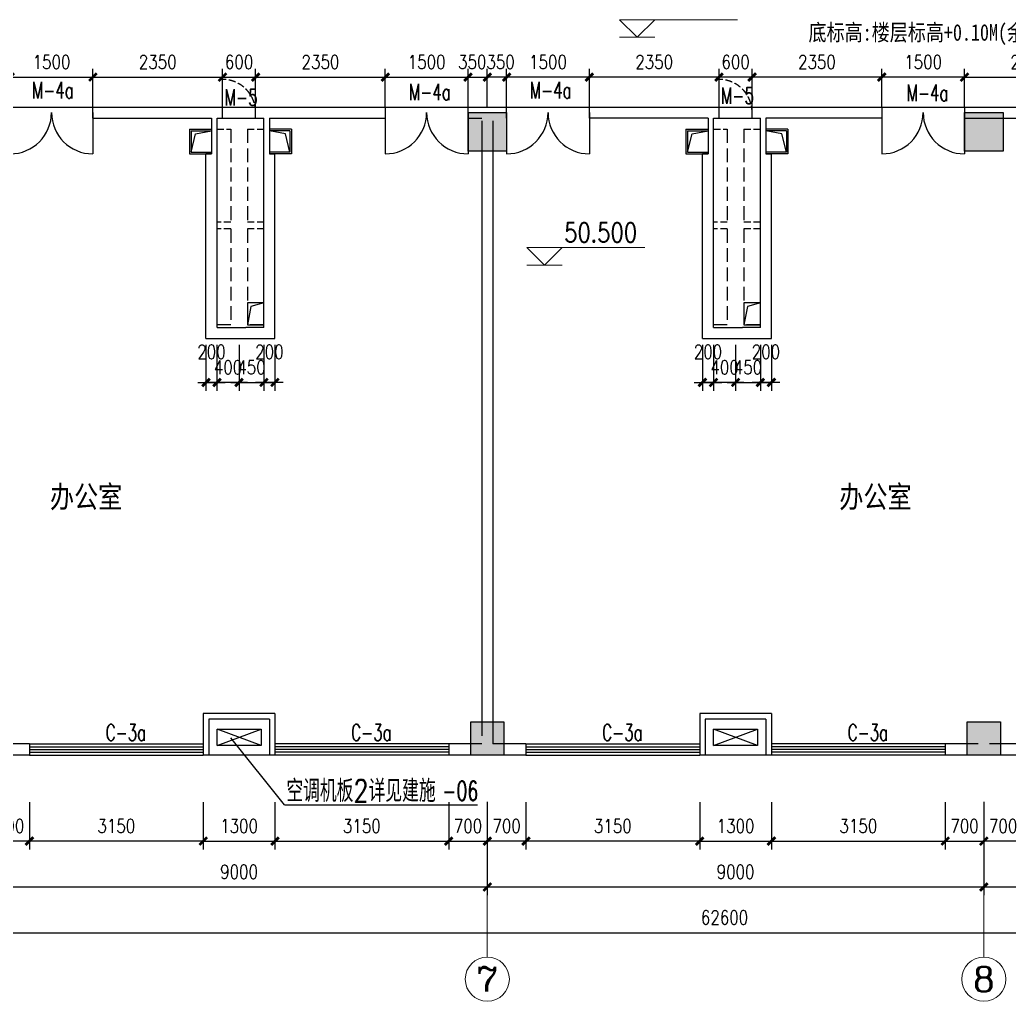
# Model space of a CAD drawing. Extents: x -357449 to -117302, y 127569 to 244935.
# Drawn here: x -168542 to -150607, y 202462 to 220258 of the extents above; entities that cross this region are included whole.
import ezdxf
from ezdxf.enums import TextEntityAlignment as Align

# ---------------------------------------------------------------- set-up
doc = ezdxf.new("R2010")
doc.units = 0
doc.header["$MEASUREMENT"] = 0
doc.linetypes.add('DASH', pattern=[0.35, 0.25, -0.1])
doc.layers.get('0').update_dxf_attribs({"linetype": 'CONTINUOUS'})
doc.layers.get('DEFPOINTS').update_dxf_attribs({"linetype": 'CONTINUOUS'})
for name, color, linetype in [('1', 8, 'CONTINUOUS'), ('COLUMN', 4, 'CONTINUOUS'), ('DIM', 7, 'CONTINUOUS'), ('F', 31, 'CONTINUOUS'), ('JAJU', 8, 'CONTINUOUS'), ('WALL', 1, 'CONTINUOUS'), ('WINDOW', 4, 'CONTINUOUS'), ('WINDOWS', 4, 'CONTINUOUS'), ('阳台', 4, 'CONTINUOUS')]:
    doc.layers.add(name, color=color, linetype=linetype)
doc.layers.add('AXIS', color=3, linetype='CONTINUOUS', lineweight=9)
doc.styles.add('_HZTXT', font='txt.shx', dxfattribs={"bigfont": 'fs.shx'})
doc.styles.add('CHINA', font='SimSun.ttf', dxfattribs={"width": 0.85, "height": 150})
doc.styles.add('COMPLEX', font='COMPLEX.shx')
doc.styles.add('DIM_FONT', font='SIMPLEX.shx', dxfattribs={"width": 0.8})
doc.styles.add('FS', font='txt.shx', dxfattribs={"width": 0.66, "height": 150, "bigfont": 'fs.shx'})
doc.styles.add('H1', font='SimSun.ttf')
doc.styles.get("Standard").update_dxf_attribs({"font": 'txt.shx', "width": 0.8, "height": 525, "bigfont": 'h1.shx'})
doc.dimstyles.new('DIMN-200', dxfattribs={"dimtxt": 300, "dimasz": 1, "dimexe": 250, "dimexo": 0, "dimgap": 150, "dimtad": 1, "dimdec": 0, "dimdsep": 46, "dimtxsty": 'DIM_FONT', "dimblk": '_DIMX', "dimcen": 2.5, "dimclrd": 256, "dimclre": 256, "dimclrt": 4, "dimadec": 0, "dimazin": 0, "dimtfac": 1, "dimtdec": 0, "dimtix": 1, "dimtmove": 2, "dimatfit": 3, "dimldrblk": '_DIMX', "dimfxl": 0, "dimtolj": 1, "dimtzin": 0, "dimarcsym": 0})
doc.dimstyles.get("Standard").update_dxf_attribs({"dimtxt": 375, "dimasz": 1, "dimexe": 150, "dimexo": 0, "dimgap": 200, "dimtad": 1, "dimdec": 0, "dimzin": 0, "dimdsep": 46, "dimtxsty": 'DIM_FONT', "dimblk1": '_DIMX', "dimblk2": '_DIMX', "dimsah": 1, "dimcen": 200, "dimclrd": 256, "dimclre": 256, "dimclrt": 4, "dimadec": 0, "dimazin": 0, "dimtfac": 1, "dimtdec": 0, "dimtix": 1, "dimtmove": 2, "dimatfit": 3, "dimldrblk": '_DIMX', "dimfxl": 0, "dimtolj": 1, "dimtzin": 0, "dimarcsym": 0})

# ---------------------------------------------------------------- blocks, each defined once
blk = doc.blocks.new('_DIMX')
blk.add_line((-150, 0), (150, 0))
at = {"const_width": 50}
blk.add_lwpolyline([(-70, -70), (70, 70)], dxfattribs=at)
blk = doc.blocks.new('*D1597')
at = {"layer": 'AXIS', "lineweight": -2}
for p, q in [((-160067, 206075), (-160067, 204384)), ((-151067, 206075), (-151067, 204384)), ((-160066, 204534), (-151068, 204534))]:
    blk.add_line(p, q, dxfattribs=at)
at = {"layer": 'DEFPOINTS', "color": 0}
for p in [(-160067, 206075), (-151067, 206075), (-151067, 204534)]:
    blk.add_point(p, dxfattribs=at)
at = {"layer": 'AXIS', "lineweight": -2, "rotation": 180}
blk.add_blockref('_DIMX', (-160067, 204534), dxfattribs=at)
at = {"layer": 'AXIS', "lineweight": -2}
blk.add_blockref('_DIMX', (-151067, 204534), dxfattribs=at)
at = {"layer": 'AXIS', "color": 4, "insert": (-155567, 204809), "char_height": 250, "attachment_point": 5, "style": 'DIM_FONT'}
blk.add_mtext('\\A1;9000', dxfattribs=at)
blk = doc.blocks.new('*D1598')
at = {"layer": 'AXIS', "lineweight": -2}
for p, q in [((-159367, 206071), (-159367, 205215)), ((-156217, 206071), (-156217, 205215)), ((-156218, 205365), (-159366, 205365))]:
    blk.add_line(p, q, dxfattribs=at)
at = {"layer": 'DEFPOINTS', "color": 0}
for p in [(-159367, 206071), (-156217, 206071), (-159367, 205365)]:
    blk.add_point(p, dxfattribs=at)
at = {"layer": 'AXIS', "lineweight": -2, "rotation": 180}
blk.add_blockref('_DIMX', (-159367, 205365), dxfattribs=at)
at = {"layer": 'AXIS', "lineweight": -2}
blk.add_blockref('_DIMX', (-156217, 205365), dxfattribs=at)
at = {"layer": 'AXIS', "color": 4, "insert": (-157792, 205640), "char_height": 250, "attachment_point": 5, "style": 'DIM_FONT'}
blk.add_mtext('\\A1;3150', dxfattribs=at)
blk = doc.blocks.new('*D796')
at = {"layer": 'AXIS', "lineweight": -2}
for p, q in [((-159717, 218677), (-159717, 219368)), ((-158217, 218677), (-158217, 219368)), ((-158218, 219218), (-159716, 219218))]:
    blk.add_line(p, q, dxfattribs=at)
at = {"layer": 'DEFPOINTS', "color": 0}
for p in [(-159717, 219218), (-159717, 218677), (-158217, 218677)]:
    blk.add_point(p, dxfattribs=at)
at = {"layer": 'AXIS', "lineweight": -2, "rotation": 180}
blk.add_blockref('_DIMX', (-159717, 219218), dxfattribs=at)
at = {"layer": 'AXIS', "lineweight": -2}
blk.add_blockref('_DIMX', (-158217, 219218), dxfattribs=at)
at = {"layer": 'AXIS', "color": 4, "insert": (-158967, 219493), "char_height": 250, "attachment_point": 5, "style": 'DIM_FONT'}
blk.add_mtext('\\A1;1500', dxfattribs=at)
blk = doc.blocks.new('*D1561')
at = {"layer": 'AXIS', "lineweight": -2}
for p, q in [((-168367, 206071), (-168367, 205215)), ((-165217, 206071), (-165217, 205215)), ((-165218, 205365), (-168366, 205365))]:
    blk.add_line(p, q, dxfattribs=at)
at = {"layer": 'DEFPOINTS', "color": 0}
for p in [(-168367, 206071), (-165217, 206071), (-168367, 205365)]:
    blk.add_point(p, dxfattribs=at)
at = {"layer": 'AXIS', "lineweight": -2, "rotation": 180}
blk.add_blockref('_DIMX', (-168367, 205365), dxfattribs=at)
at = {"layer": 'AXIS', "lineweight": -2}
blk.add_blockref('_DIMX', (-165217, 205365), dxfattribs=at)
at = {"layer": 'AXIS', "color": 4, "insert": (-166792, 205640), "char_height": 250, "attachment_point": 5, "style": 'DIM_FONT'}
blk.add_mtext('\\A1;3150', dxfattribs=at)
blk = doc.blocks.new('*D1560')
at = {"layer": 'AXIS', "lineweight": -2}
for p, q in [((-169067, 206075), (-169067, 204384)), ((-160067, 206075), (-160067, 204384)), ((-169066, 204534), (-160068, 204534))]:
    blk.add_line(p, q, dxfattribs=at)
at = {"layer": 'DEFPOINTS', "color": 0}
for p in [(-169067, 206075), (-160067, 206075), (-160067, 204534)]:
    blk.add_point(p, dxfattribs=at)
at = {"layer": 'AXIS', "lineweight": -2, "rotation": 180}
blk.add_blockref('_DIMX', (-169067, 204534), dxfattribs=at)
at = {"layer": 'AXIS', "lineweight": -2}
blk.add_blockref('_DIMX', (-160067, 204534), dxfattribs=at)
at = {"layer": 'AXIS', "color": 4, "insert": (-164567, 204809), "char_height": 250, "attachment_point": 5, "style": 'DIM_FONT'}
blk.add_mtext('\\A1;9000', dxfattribs=at)
blk = doc.blocks.new('*D1588')
at = {"layer": 'AXIS', "lineweight": -2}
for p, q in [((-169067, 206071), (-169067, 205215)), ((-168367, 206071), (-168367, 205215)), ((-169068, 205365), (-169069, 205365)), ((-168367, 205365), (-169067, 205365)), ((-168366, 205365), (-168365, 205365))]:
    blk.add_line(p, q, dxfattribs=at)
at = {"layer": 'DEFPOINTS', "color": 0}
for p in [(-169067, 206071), (-168367, 206071), (-169067, 205365)]:
    blk.add_point(p, dxfattribs=at)
at = {"layer": 'AXIS', "lineweight": -2}
blk.add_blockref('_DIMX', (-169067, 205365), dxfattribs=at)
at = {"layer": 'AXIS', "lineweight": -2, "rotation": 180}
blk.add_blockref('_DIMX', (-168367, 205365), dxfattribs=at)
at = {"layer": 'AXIS', "color": 4, "insert": (-168717, 205640), "char_height": 250, "attachment_point": 5, "style": 'DIM_FONT'}
blk.add_mtext('\\A1;700', dxfattribs=at)
blk = doc.blocks.new('*D1602')
at = {"layer": 'AXIS', "lineweight": -2}
for p, q in [((-160767, 206071), (-160767, 205215)), ((-160067, 206071), (-160067, 205215)), ((-160768, 205365), (-160769, 205365)), ((-160767, 205365), (-160067, 205365)), ((-160066, 205365), (-160065, 205365))]:
    blk.add_line(p, q, dxfattribs=at)
at = {"layer": 'DEFPOINTS', "color": 0}
for p in [(-160767, 206071), (-160067, 206071), (-160067, 205365)]:
    blk.add_point(p, dxfattribs=at)
at = {"layer": 'AXIS', "lineweight": -2}
blk.add_blockref('_DIMX', (-160767, 205365), dxfattribs=at)
at = {"layer": 'AXIS', "lineweight": -2, "rotation": 180}
blk.add_blockref('_DIMX', (-160067, 205365), dxfattribs=at)
at = {"layer": 'AXIS', "color": 4, "insert": (-160417, 205640), "char_height": 250, "attachment_point": 5, "style": 'DIM_FONT'}
blk.add_mtext('\\A1;700', dxfattribs=at)
blk = doc.blocks.new('*D1601')
at = {"layer": 'AXIS', "lineweight": -2}
for p, q in [((-160067, 206071), (-160067, 205215)), ((-159367, 206071), (-159367, 205215)), ((-160068, 205365), (-160069, 205365)), ((-159367, 205365), (-160067, 205365)), ((-159366, 205365), (-159365, 205365))]:
    blk.add_line(p, q, dxfattribs=at)
at = {"layer": 'DEFPOINTS', "color": 0}
for p in [(-160067, 206071), (-159367, 206071), (-160067, 205365)]:
    blk.add_point(p, dxfattribs=at)
at = {"layer": 'AXIS', "lineweight": -2}
blk.add_blockref('_DIMX', (-160067, 205365), dxfattribs=at)
at = {"layer": 'AXIS', "lineweight": -2, "rotation": 180}
blk.add_blockref('_DIMX', (-159367, 205365), dxfattribs=at)
at = {"layer": 'AXIS', "color": 4, "insert": (-159717, 205640), "char_height": 250, "attachment_point": 5, "style": 'DIM_FONT'}
blk.add_mtext('\\A1;700', dxfattribs=at)
blk = doc.blocks.new('*D1604')
at = {"layer": 'AXIS', "lineweight": -2}
for p, q in [((-164867, 218677), (-164867, 219368)), ((-164267, 218677), (-164267, 219368)), ((-164868, 219218), (-164869, 219218)), ((-164867, 219218), (-164267, 219218)), ((-164266, 219218), (-164265, 219218))]:
    blk.add_line(p, q, dxfattribs=at)
at = {"layer": 'DEFPOINTS', "color": 0}
for p in [(-164267, 219218), (-164867, 218677), (-164267, 218677)]:
    blk.add_point(p, dxfattribs=at)
at = {"layer": 'AXIS', "lineweight": -2}
blk.add_blockref('_DIMX', (-164867, 219218), dxfattribs=at)
at = {"layer": 'AXIS', "lineweight": -2, "rotation": 180}
blk.add_blockref('_DIMX', (-164267, 219218), dxfattribs=at)
at = {"layer": 'AXIS', "color": 4, "insert": (-164567, 219493), "char_height": 250, "attachment_point": 5, "style": 'DIM_FONT'}
blk.add_mtext('\\A1;600', dxfattribs=at)
blk = doc.blocks.new('*D1605')
at = {"layer": 'AXIS', "lineweight": -2}
for p, q in [((-160067, 218677), (-160067, 219368)), ((-159717, 218677), (-159717, 219368)), ((-159718, 219218), (-160066, 219218))]:
    blk.add_line(p, q, dxfattribs=at)
at = {"layer": 'DEFPOINTS', "color": 0}
for p in [(-160067, 219218), (-160067, 218677), (-159717, 218677)]:
    blk.add_point(p, dxfattribs=at)
at = {"layer": 'AXIS', "lineweight": -2, "rotation": 180}
blk.add_blockref('_DIMX', (-160067, 219218), dxfattribs=at)
at = {"layer": 'AXIS', "lineweight": -2}
blk.add_blockref('_DIMX', (-159717, 219218), dxfattribs=at)
at = {"layer": 'AXIS', "color": 4, "insert": (-159826, 219493), "char_height": 250, "attachment_point": 5, "style": 'DIM_FONT'}
blk.add_mtext('\\A1;350', dxfattribs=at)
blk = doc.blocks.new('*D755')
at = {"layer": 'AXIS', "lineweight": -2}
for p, q in [((-151067, 206075), (-151067, 204384)), ((-146567, 206071), (-146567, 204384)), ((-151066, 204534), (-146568, 204534))]:
    blk.add_line(p, q, dxfattribs=at)
at = {"layer": 'DEFPOINTS', "color": 0}
for p in [(-151067, 206075), (-146567, 206071), (-146567, 204534)]:
    blk.add_point(p, dxfattribs=at)
at = {"layer": 'AXIS', "lineweight": -2, "rotation": 180}
blk.add_blockref('_DIMX', (-151067, 204534), dxfattribs=at)
at = {"layer": 'AXIS', "lineweight": -2}
blk.add_blockref('_DIMX', (-146567, 204534), dxfattribs=at)
at = {"layer": 'AXIS', "color": 4, "insert": (-148817, 204809), "char_height": 250, "attachment_point": 5, "style": 'DIM_FONT'}
blk.add_mtext('\\A1;4500', dxfattribs=at)
blk = doc.blocks.new('*D1611')
at = {"layer": 'AXIS', "lineweight": -2}
for p, q in [((-151767, 206071), (-151767, 205215)), ((-151067, 206071), (-151067, 205215)), ((-151768, 205365), (-151769, 205365)), ((-151767, 205365), (-151067, 205365)), ((-151066, 205365), (-151065, 205365))]:
    blk.add_line(p, q, dxfattribs=at)
at = {"layer": 'DEFPOINTS', "color": 0}
for p in [(-151767, 206071), (-151067, 206071), (-151067, 205365)]:
    blk.add_point(p, dxfattribs=at)
at = {"layer": 'AXIS', "lineweight": -2}
blk.add_blockref('_DIMX', (-151767, 205365), dxfattribs=at)
at = {"layer": 'AXIS', "lineweight": -2, "rotation": 180}
blk.add_blockref('_DIMX', (-151067, 205365), dxfattribs=at)
at = {"layer": 'AXIS', "color": 4, "insert": (-151417, 205640), "char_height": 250, "attachment_point": 5, "style": 'DIM_FONT'}
blk.add_mtext('\\A1;700', dxfattribs=at)
blk = doc.blocks.new('*D1610')
at = {"layer": 'AXIS', "lineweight": -2}
for p, q in [((-151067, 206071), (-151067, 205215)), ((-150367, 206071), (-150367, 205215)), ((-151068, 205365), (-151069, 205365)), ((-150367, 205365), (-151067, 205365)), ((-150366, 205365), (-150365, 205365))]:
    blk.add_line(p, q, dxfattribs=at)
at = {"layer": 'DEFPOINTS', "color": 0}
for p in [(-151067, 206071), (-150367, 206071), (-151067, 205365)]:
    blk.add_point(p, dxfattribs=at)
at = {"layer": 'AXIS', "lineweight": -2}
blk.add_blockref('_DIMX', (-151067, 205365), dxfattribs=at)
at = {"layer": 'AXIS', "lineweight": -2, "rotation": 180}
blk.add_blockref('_DIMX', (-150367, 205365), dxfattribs=at)
at = {"layer": 'AXIS', "color": 4, "insert": (-150717, 205640), "char_height": 250, "attachment_point": 5, "style": 'DIM_FONT'}
blk.add_mtext('\\A1;700', dxfattribs=at)
blk = doc.blocks.new('*D799')
at = {"layer": 'AXIS', "lineweight": -2}
for p, q in [((-155267, 218677), (-155267, 219368)), ((-152917, 218677), (-152917, 219368)), ((-152918, 219218), (-155266, 219218))]:
    blk.add_line(p, q, dxfattribs=at)
at = {"layer": 'DEFPOINTS', "color": 0}
for p in [(-155267, 219218), (-155267, 218677), (-152917, 218677)]:
    blk.add_point(p, dxfattribs=at)
at = {"layer": 'AXIS', "lineweight": -2, "rotation": 180}
blk.add_blockref('_DIMX', (-155267, 219218), dxfattribs=at)
at = {"layer": 'AXIS', "lineweight": -2}
blk.add_blockref('_DIMX', (-152917, 219218), dxfattribs=at)
at = {"layer": 'AXIS', "color": 4, "insert": (-154092, 219493), "char_height": 250, "attachment_point": 5, "style": 'DIM_FONT'}
blk.add_mtext('\\A1;2350', dxfattribs=at)
blk = doc.blocks.new('A$C7CBA57F5')
at = {"layer": 'AXIS'}
for p, q in [((318, 0), (0, 318)), ((0, 318), (2136, 318)), ((318, 0), (636, 318)), ((636, 318), (318, 0)), ((0, 0), (636, 0))]:
    blk.add_line(p, q, dxfattribs=at)
blk = doc.blocks.new('*D1607')
at = {"layer": 'AXIS', "lineweight": -2}
for p, q in [((-155867, 218677), (-155867, 219368)), ((-155267, 218677), (-155267, 219368)), ((-155868, 219218), (-155869, 219218)), ((-155267, 219218), (-155867, 219218)), ((-155266, 219218), (-155265, 219218))]:
    blk.add_line(p, q, dxfattribs=at)
at = {"layer": 'DEFPOINTS', "color": 0}
for p in [(-155867, 219218), (-155867, 218677), (-155267, 218677)]:
    blk.add_point(p, dxfattribs=at)
at = {"layer": 'AXIS', "lineweight": -2}
blk.add_blockref('_DIMX', (-155867, 219218), dxfattribs=at)
at = {"layer": 'AXIS', "lineweight": -2, "rotation": 180}
blk.add_blockref('_DIMX', (-155267, 219218), dxfattribs=at)
at = {"layer": 'AXIS', "color": 4, "insert": (-155567, 219493), "char_height": 250, "attachment_point": 5, "style": 'DIM_FONT'}
blk.add_mtext('\\A1;600', dxfattribs=at)
blk = doc.blocks.new('*D797')
at = {"layer": 'AXIS', "lineweight": -2}
for p, q in [((-158217, 218677), (-158217, 219368)), ((-155867, 218677), (-155867, 219368)), ((-155868, 219218), (-158216, 219218))]:
    blk.add_line(p, q, dxfattribs=at)
at = {"layer": 'DEFPOINTS', "color": 0}
for p in [(-158217, 219218), (-158217, 218677), (-155867, 218677)]:
    blk.add_point(p, dxfattribs=at)
at = {"layer": 'AXIS', "lineweight": -2, "rotation": 180}
blk.add_blockref('_DIMX', (-158217, 219218), dxfattribs=at)
at = {"layer": 'AXIS', "lineweight": -2}
blk.add_blockref('_DIMX', (-155867, 219218), dxfattribs=at)
at = {"layer": 'AXIS', "color": 4, "insert": (-157042, 219493), "char_height": 250, "attachment_point": 5, "style": 'DIM_FONT'}
blk.add_mtext('\\A1;2350', dxfattribs=at)
blk = doc.blocks.new('*D798')
at = {"layer": 'AXIS', "lineweight": -2}
for p, q in [((-152917, 218677), (-152917, 219368)), ((-151417, 218677), (-151417, 219368)), ((-151418, 219218), (-152916, 219218))]:
    blk.add_line(p, q, dxfattribs=at)
at = {"layer": 'DEFPOINTS', "color": 0}
for p in [(-152917, 219218), (-152917, 218677), (-151417, 218677)]:
    blk.add_point(p, dxfattribs=at)
at = {"layer": 'AXIS', "lineweight": -2}
for p, rotation in [((-152917, 219218), 180.0000000000022), ((-151417, 219218), 2.238209617644316e-12)]:
    blk.add_blockref('_DIMX', p, dxfattribs=dict(at, rotation=rotation))
at = {"layer": 'AXIS', "color": 4, "insert": (-152167, 219493), "char_height": 250, "attachment_point": 5, "style": 'DIM_FONT'}
blk.add_mtext('\\A1;1500', dxfattribs=at)
blk = doc.blocks.new('*D495')
at = {"layer": 'DEFPOINTS', "color": 0}
for p in [(-164967, 214362), (-164567, 214362), (-164967, 213682)]:
    blk.add_point(p, dxfattribs=at)
at = {"layer": 'WINDOWS', "lineweight": -2}
for p, q in [((-164967, 214362), (-164967, 213532)), ((-164567, 214362), (-164567, 213532)), ((-164968, 213682), (-164969, 213682)), ((-164567, 213682), (-164967, 213682)), ((-164566, 213682), (-164565, 213682))]:
    blk.add_line(p, q, dxfattribs=at)
blk.add_blockref('_DIMX', (-164967, 213682), dxfattribs=at)
at = {"layer": 'WINDOWS', "lineweight": -2, "rotation": 180}
blk.add_blockref('_DIMX', (-164567, 213682), dxfattribs=at)
at = {"layer": 'WINDOWS', "color": 4, "insert": (-164767, 213957), "char_height": 250, "attachment_point": 5, "style": 'DIM_FONT'}
blk.add_mtext('\\A1;400', dxfattribs=at)
blk = doc.blocks.new('*D503')
at = {"layer": 'DEFPOINTS', "color": 0}
for p in [(-164567, 214362), (-164117, 214362), (-164117, 213682)]:
    blk.add_point(p, dxfattribs=at)
at = {"layer": 'WINDOWS', "lineweight": -2}
for p, q in [((-164567, 214362), (-164567, 213532)), ((-164117, 214362), (-164117, 213532)), ((-164568, 213682), (-164569, 213682)), ((-164567, 213682), (-164117, 213682)), ((-164116, 213682), (-164115, 213682))]:
    blk.add_line(p, q, dxfattribs=at)
blk.add_blockref('_DIMX', (-164567, 213682), dxfattribs=at)
at = {"layer": 'WINDOWS', "lineweight": -2, "rotation": 180}
blk.add_blockref('_DIMX', (-164117, 213682), dxfattribs=at)
at = {"layer": 'WINDOWS', "color": 4, "insert": (-164342, 213957), "char_height": 250, "attachment_point": 5, "style": 'DIM_FONT'}
blk.add_mtext('\\A1;450', dxfattribs=at)
blk = doc.blocks.new('*D774')
at = {"layer": 'DEFPOINTS', "color": 0}
for p in [(-164117, 214362), (-163917, 214362), (-163917, 213682)]:
    blk.add_point(p, dxfattribs=at)
at = {"layer": 'WINDOW', "lineweight": -2}
for p, q in [((-164117, 214362), (-164117, 213532)), ((-163917, 214362), (-163917, 213532)), ((-164118, 213682), (-164119, 213682)), ((-164117, 213682), (-163917, 213682)), ((-163916, 213682), (-163915, 213682))]:
    blk.add_line(p, q, dxfattribs=at)
blk.add_blockref('_DIMX', (-164117, 213682), dxfattribs=at)
at = {"layer": 'WINDOW', "lineweight": -2, "rotation": 180}
blk.add_blockref('_DIMX', (-163917, 213682), dxfattribs=at)
at = {"layer": 'WINDOW', "color": 4, "insert": (-164017, 214238), "char_height": 250, "attachment_point": 5, "style": 'DIM_FONT'}
blk.add_mtext('\\A1;200', dxfattribs=at)
blk = doc.blocks.new('*D775')
at = {"layer": 'DEFPOINTS', "color": 0}
for p in [(-165167, 214362), (-164967, 214362), (-165167, 213682)]:
    blk.add_point(p, dxfattribs=at)
at = {"layer": 'WINDOW', "lineweight": -2}
for p, q in [((-165167, 214362), (-165167, 213532)), ((-164967, 214362), (-164967, 213532)), ((-165168, 213682), (-165169, 213682)), ((-164967, 213682), (-165167, 213682)), ((-164966, 213682), (-164965, 213682))]:
    blk.add_line(p, q, dxfattribs=at)
blk.add_blockref('_DIMX', (-165167, 213682), dxfattribs=at)
at = {"layer": 'WINDOW', "lineweight": -2, "rotation": 180}
blk.add_blockref('_DIMX', (-164967, 213682), dxfattribs=at)
at = {"layer": 'WINDOW', "color": 4, "insert": (-165067, 214238), "char_height": 250, "attachment_point": 5, "style": 'DIM_FONT'}
blk.add_mtext('\\A1;200', dxfattribs=at)
blk = doc.blocks.new('*D779')
at = {"layer": 'DEFPOINTS', "color": 0}
for p in [(-156167, 214362), (-155967, 214362), (-156167, 213682)]:
    blk.add_point(p, dxfattribs=at)
at = {"layer": 'WINDOW', "lineweight": -2}
for p, q in [((-156167, 214362), (-156167, 213532)), ((-155967, 214362), (-155967, 213532)), ((-156168, 213682), (-156169, 213682)), ((-155967, 213682), (-156167, 213682)), ((-155966, 213682), (-155965, 213682))]:
    blk.add_line(p, q, dxfattribs=at)
blk.add_blockref('_DIMX', (-156167, 213682), dxfattribs=at)
at = {"layer": 'WINDOW', "lineweight": -2, "rotation": 180}
blk.add_blockref('_DIMX', (-155967, 213682), dxfattribs=at)
at = {"layer": 'WINDOW', "color": 4, "insert": (-156067, 214238), "char_height": 250, "attachment_point": 5, "style": 'DIM_FONT'}
blk.add_mtext('\\A1;200', dxfattribs=at)
blk = doc.blocks.new('*D778')
at = {"layer": 'DEFPOINTS', "color": 0}
for p in [(-155117, 214362), (-154917, 214362), (-154917, 213682)]:
    blk.add_point(p, dxfattribs=at)
at = {"layer": 'WINDOW', "lineweight": -2}
for p, q in [((-155117, 214362), (-155117, 213532)), ((-154917, 214362), (-154917, 213532)), ((-155118, 213682), (-155119, 213682)), ((-155117, 213682), (-154917, 213682)), ((-154916, 213682), (-154915, 213682))]:
    blk.add_line(p, q, dxfattribs=at)
blk.add_blockref('_DIMX', (-155117, 213682), dxfattribs=at)
at = {"layer": 'WINDOW', "lineweight": -2, "rotation": 180}
blk.add_blockref('_DIMX', (-154917, 213682), dxfattribs=at)
at = {"layer": 'WINDOW', "color": 4, "insert": (-155017, 214238), "char_height": 250, "attachment_point": 5, "style": 'DIM_FONT'}
blk.add_mtext('\\A1;200', dxfattribs=at)
blk = doc.blocks.new('*D777')
at = {"layer": 'DEFPOINTS', "color": 0}
for p in [(-155567, 214362), (-155117, 214362), (-155117, 213682)]:
    blk.add_point(p, dxfattribs=at)
at = {"layer": 'WINDOWS', "lineweight": -2}
for p, q in [((-155567, 214362), (-155567, 213532)), ((-155117, 214362), (-155117, 213532)), ((-155568, 213682), (-155569, 213682)), ((-155567, 213682), (-155117, 213682)), ((-155116, 213682), (-155115, 213682))]:
    blk.add_line(p, q, dxfattribs=at)
blk.add_blockref('_DIMX', (-155567, 213682), dxfattribs=at)
at = {"layer": 'WINDOWS', "lineweight": -2, "rotation": 180}
blk.add_blockref('_DIMX', (-155117, 213682), dxfattribs=at)
at = {"layer": 'WINDOWS', "color": 4, "insert": (-155342, 213957), "char_height": 250, "attachment_point": 5, "style": 'DIM_FONT'}
blk.add_mtext('\\A1;450', dxfattribs=at)
blk = doc.blocks.new('*D776')
at = {"layer": 'DEFPOINTS', "color": 0}
for p in [(-155967, 214362), (-155567, 214362), (-155967, 213682)]:
    blk.add_point(p, dxfattribs=at)
at = {"layer": 'WINDOWS', "lineweight": -2}
for p, q in [((-155967, 214362), (-155967, 213532)), ((-155567, 214362), (-155567, 213532)), ((-155968, 213682), (-155969, 213682)), ((-155567, 213682), (-155967, 213682)), ((-155566, 213682), (-155565, 213682))]:
    blk.add_line(p, q, dxfattribs=at)
blk.add_blockref('_DIMX', (-155967, 213682), dxfattribs=at)
at = {"layer": 'WINDOWS', "lineweight": -2, "rotation": 180}
blk.add_blockref('_DIMX', (-155567, 213682), dxfattribs=at)
at = {"layer": 'WINDOWS', "color": 4, "insert": (-155767, 213957), "char_height": 250, "attachment_point": 5, "style": 'DIM_FONT'}
blk.add_mtext('\\A1;400', dxfattribs=at)

msp = doc.modelspace()

# ---------------------------------------------------------------- hatches: boundary and pattern name
at = {"layer": 'COLUMN'}
h = msp.add_hatch(color=256, dxfattribs=at)
h.paths.add_polyline_path([(-160166.67, 218476.59), (-160416.67, 218476.59), (-160416.67, 218226.59), (-160270.12, 218226.59)], flags=16)
h.paths.add_polyline_path([(-159716.67, 218576.59), (-160416.67, 218576.59), (-160416.67, 218476.59), (-160166.67, 218476.59), (-160166.67, 218226.59), (-159966.67, 218226.59), (-159966.67, 218476.59), (-159716.67, 218476.59)])
h.paths.add_polyline_path([(-160166.67, 218476.59), (-160270.12, 218226.59), (-160166.67, 218226.59)], flags=16)
h.paths.add_polyline_path([(-160166.67, 218226.59), (-160270.12, 218226.59), (-160414.95, 217876.59), (-160166.67, 217876.59)])
h.paths.add_polyline_path([(-160270.12, 218226.59), (-160416.67, 218226.59), (-160416.67, 217876.59), (-160414.95, 217876.59)])
h.paths.add_polyline_path([(-159966.67, 218226.59), (-160166.67, 218226.59), (-160166.67, 217876.59), (-159966.67, 217876.59)])
h.paths.add_polyline_path([(-159716.67, 218226.59), (-159966.67, 218226.59), (-159966.67, 217876.59), (-159716.67, 217876.59)])
h.paths.add_polyline_path([(-159716.67, 218476.59), (-159966.67, 218476.59), (-159966.67, 218226.59), (-159716.67, 218226.59)], flags=16)
h = msp.add_hatch(color=256, dxfattribs=at)
h.paths.add_polyline_path([(-151166.67, 218476.59), (-151416.67, 218476.59), (-151416.67, 218226.59), (-151270.12, 218226.59)], flags=16)
h.paths.add_polyline_path([(-150716.67, 218576.59), (-151416.67, 218576.59), (-151416.67, 218476.59), (-151166.67, 218476.59), (-151166.67, 218226.59), (-150966.67, 218226.59), (-150966.67, 218476.59), (-150716.67, 218476.59)])
h.paths.add_polyline_path([(-151166.67, 218476.59), (-151270.12, 218226.59), (-151166.67, 218226.59)], flags=16)
h.paths.add_polyline_path([(-151166.67, 218226.59), (-151270.12, 218226.59), (-151414.95, 217876.59), (-151166.67, 217876.59)])
h.paths.add_polyline_path([(-151270.12, 218226.59), (-151416.67, 218226.59), (-151416.67, 217876.59), (-151414.95, 217876.59)])
h.paths.add_polyline_path([(-150966.67, 218226.59), (-151166.67, 218226.59), (-151166.67, 217876.59), (-150966.67, 217876.59)])
h.paths.add_polyline_path([(-150716.67, 218226.59), (-150966.67, 218226.59), (-150966.67, 217876.59), (-150716.67, 217876.59)])
h.paths.add_polyline_path([(-150716.67, 218476.59), (-150966.67, 218476.59), (-150966.67, 218226.59), (-150716.67, 218226.59)], flags=16)
for points in [[(-159766.67, 207526.59), (-160366.67, 207526.59), (-160366.67, 206926.59), (-159766.67, 206926.59)], [(-150766.67, 207526.59), (-151366.67, 207526.59), (-151366.67, 206926.59), (-150766.67, 206926.59)]]:
    msp.add_hatch(color=256, dxfattribs=at).paths.add_polyline_path(points)

# ---------------------------------------------------------------- linework, layer by layer
for q in [(-164718.05, 207239.62), (-160245.71, 206021.15)]:
    msp.add_line((-163743.82, 206021.15), q)
at = {"layer": '1'}
for p, q in [((-164866.67, 218476.59), (-164866.67, 218676.59)), ((-164266.67, 218476.59), (-164266.67, 218676.59)), ((-155866.67, 218476.59), (-155866.67, 218676.59)), ((-155266.67, 218476.59), (-155266.67, 218676.59)), ((-165466.67, 218276.59), (-165466.67, 218276.59)), ((-165466.67, 218276.59), (-165466.67, 217826.59)), ((-165466.67, 218276.59), (-165066.67, 218276.59)), ((-163616.67, 218276.59), (-164016.67, 218276.59)), ((-163616.67, 218276.59), (-163616.67, 217826.59)), ((-156466.67, 218276.59), (-156466.67, 218276.59)), ((-156466.67, 218276.59), (-156466.67, 217826.59)), ((-156466.67, 218276.59), (-156066.67, 218276.59)), ((-154616.67, 218276.59), (-155016.67, 218276.59)), ((-154616.67, 218276.59), (-154616.67, 217826.59)), ((-165436.67, 218246.59), (-165436.67, 217856.59)), ((-165436.67, 218246.59), (-165066.67, 218246.59)), ((-165436.67, 217856.59), (-165356.62, 218192.15)), ((-165356.62, 218192.15), (-165066.67, 218246.59)), ((-163726.73, 218192.15), (-164016.67, 218246.59)), ((-163646.67, 218246.59), (-164016.67, 218246.59)), ((-163646.67, 217856.59), (-163726.73, 218192.15)), ((-163646.67, 218246.59), (-163646.67, 217856.59)), ((-156436.67, 218246.59), (-156436.67, 217856.59)), ((-156436.67, 218246.59), (-156066.67, 218246.59)), ((-156436.67, 217856.59), (-156356.62, 218192.15)), ((-156356.62, 218192.15), (-156066.67, 218246.59)), ((-154726.73, 218192.15), (-155016.67, 218246.59)), ((-154646.67, 218246.59), (-155016.67, 218246.59)), ((-154646.67, 217856.59), (-154726.73, 218192.15)), ((-154646.67, 218246.59), (-154646.67, 217856.59)), ((-165466.67, 217826.59), (-165066.67, 217826.59)), ((-165436.67, 217856.59), (-165066.67, 217856.59)), ((-163646.67, 217856.59), (-164016.67, 217856.59)), ((-163616.67, 217826.59), (-164016.67, 217826.59)), ((-156466.67, 217826.59), (-156066.67, 217826.59)), ((-156436.67, 217856.59), (-156066.67, 217856.59)), ((-154646.67, 217856.59), (-155016.67, 217856.59)), ((-154616.67, 217826.59), (-155016.67, 217826.59)), ((-164166.67, 207097.86), (-164966.67, 207397.86)), ((-164966.67, 207097.86), (-164166.67, 207397.86)), ((-155166.67, 207097.86), (-155966.67, 207397.86)), ((-155966.67, 207097.86), (-155166.67, 207397.86))]:
    msp.add_line(p, q, dxfattribs=at)
for points in [[(-164966.67, 207397.86), (-164166.67, 207397.86), (-164166.67, 207097.86), (-164966.67, 207097.86)], [(-155966.67, 207397.86), (-155166.67, 207397.86), (-155166.67, 207097.86), (-155966.67, 207097.86)]]:
    msp.add_lwpolyline(points, close=True, dxfattribs=at)
at = {"layer": 'AXIS'}
for p, q in [((-160066.67, 203262.48), (-160066.67, 206074.71)), ((-151066.67, 203262.48), (-151066.67, 206074.71))]:
    msp.add_line(p, q, dxfattribs=at)
for centre in [(-160066.67, 202862.48), (-151066.67, 202862.48)]:
    msp.add_circle(centre, 400, dxfattribs=at)
at = {"layer": 'COLUMN'}
for p, q in [((-161916.67, 218676.59), (-160416.67, 218676.59)), ((-152916.67, 218676.59), (-151416.67, 218676.59)), ((-167216.67, 218576.59), (-167216.67, 217826.59)), ((-161916.67, 218576.59), (-161916.67, 217826.59)), ((-160416.67, 218576.59), (-160416.67, 217826.59)), ((-159716.67, 218576.59), (-159716.67, 217826.59)), ((-158216.67, 218576.59), (-158216.67, 217826.59)), ((-152916.67, 218576.59), (-152916.67, 217826.59)), ((-151416.67, 218576.59), (-151416.67, 217826.59))]:
    msp.add_line(p, q, dxfattribs=at)
for points in [[(-160416.67, 218576.59), (-159716.67, 218576.59), (-159716.67, 217876.59), (-160416.67, 217876.59)], [(-151416.67, 218576.59), (-150716.67, 218576.59), (-150716.67, 217876.59), (-151416.67, 217876.59)], [(-160366.67, 207526.59), (-159766.67, 207526.59), (-159766.67, 206926.59), (-160366.67, 206926.59)], [(-151366.67, 207526.59), (-150766.67, 207526.59), (-150766.67, 206926.59), (-151366.67, 206926.59)]]:
    msp.add_lwpolyline(points, close=True, dxfattribs=at)
for centre, start, end in [((-168716.67, 218576.59), 270, 360), ((-167216.67, 218576.59), 180, 270), ((-161916.67, 218576.59), 270, 360), ((-160416.67, 218576.59), 180, 270), ((-159716.67, 218576.59), 270, 360), ((-158216.67, 218576.59), 180, 270), ((-152916.67, 218576.59), 270, 360), ((-151416.67, 218576.59), 180, 270)]:
    msp.add_arc(centre, 750, start, end, dxfattribs=at)
at = {"layer": 'JAJU', "color": 8}
for p, q in [((-168366.67, 207126.59), (-165216.67, 207126.59)), ((-168366.67, 207076.59), (-165216.67, 207076.59)), ((-160766.67, 207126.59), (-163916.67, 207126.59)), ((-160766.67, 207076.59), (-163916.67, 207076.59)), ((-159366.67, 207126.59), (-156216.67, 207126.59)), ((-159366.67, 207076.59), (-156216.67, 207076.59)), ((-151766.67, 207126.59), (-154916.67, 207126.59)), ((-151766.67, 207076.59), (-154916.67, 207076.59))]:
    msp.add_line(p, q, dxfattribs=at)
at = {"layer": 'WALL'}
for p, q in [((-167216.67, 218676.59), (-161916.67, 218676.59)), ((-167216.67, 218476.59), (-167216.67, 218676.59)), ((-161916.67, 218676.59), (-161916.67, 218476.59)), ((-160416.67, 218676.59), (-159716.67, 218676.59)), ((-160416.67, 218476.59), (-160416.67, 218676.59)), ((-159716.67, 218476.59), (-159716.67, 218676.59)), ((-158216.67, 218676.59), (-152916.67, 218676.59)), ((-158216.67, 218476.59), (-158216.67, 218676.59)), ((-152916.67, 218676.59), (-152916.67, 218476.59)), ((-151416.67, 218676.59), (-146466.67, 218676.59)), ((-151416.67, 218676.59), (-151416.67, 218476.59)), ((-167216.67, 218476.59), (-165066.67, 218476.59)), ((-165066.67, 218476.59), (-165066.67, 217826.59)), ((-164966.67, 218476.59), (-164116.67, 218476.59)), ((-164966.67, 214676.59), (-164966.67, 218476.59)), ((-164116.67, 214676.59), (-164116.67, 218476.59)), ((-164016.67, 218476.59), (-161916.67, 218476.59)), ((-164016.67, 218476.59), (-164016.67, 217826.59)), ((-160416.67, 218476.59), (-160166.67, 218476.59)), ((-156066.67, 218476.59), (-158216.67, 218476.59)), ((-156066.67, 218476.59), (-156066.67, 217826.59)), ((-155966.67, 218476.59), (-155116.67, 218476.59)), ((-155966.67, 214676.59), (-155966.67, 218476.59)), ((-155116.67, 214676.59), (-155116.67, 218476.59)), ((-152916.67, 218476.59), (-155016.67, 218476.59)), ((-155016.67, 218476.59), (-155016.67, 217826.59)), ((-151416.67, 218476.59), (-149116.67, 218476.59)), ((-160166.67, 218426.59), (-160166.67, 207276.59)), ((-159966.67, 218426.59), (-159966.67, 207126.59)), ((-165066.67, 217826.59), (-165166.67, 217826.59)), ((-165166.67, 214476.59), (-165166.67, 217826.59)), ((-164016.67, 217826.59), (-163916.67, 217826.59)), ((-163916.67, 214476.59), (-163916.67, 217826.59)), ((-156066.67, 217826.59), (-156166.67, 217826.59)), ((-156166.67, 214476.59), (-156166.67, 217826.59)), ((-155016.67, 217826.59), (-154916.67, 217826.59)), ((-154916.67, 214476.59), (-154916.67, 217826.59)), ((-164966.67, 214676.59), (-164441.67, 214676.59)), ((-164116.67, 214676.59), (-164441.67, 214676.59)), ((-155966.67, 214676.59), (-155441.67, 214676.59)), ((-155116.67, 214676.59), (-155441.67, 214676.59)), ((-165166.67, 214476.59), (-163916.67, 214476.59)), ((-156166.67, 214476.59), (-154916.67, 214476.59)), ((-165216.67, 207676.59), (-165216.67, 206926.59)), ((-163916.67, 207676.59), (-165216.67, 207676.59)), ((-165116.67, 207576.59), (-165116.67, 206926.59)), ((-164016.67, 207576.59), (-165116.67, 207576.59)), ((-164016.67, 207576.59), (-164016.67, 206926.59)), ((-163916.67, 207676.59), (-163916.67, 206926.59)), ((-156216.67, 207676.59), (-156216.67, 206926.59)), ((-154916.67, 207676.59), (-156216.67, 207676.59)), ((-156116.67, 207576.59), (-156116.67, 206926.59)), ((-155016.67, 207576.59), (-156116.67, 207576.59)), ((-155016.67, 207576.59), (-155016.67, 206926.59)), ((-154916.67, 207676.59), (-154916.67, 206926.59)), ((-168366.67, 207126.59), (-168966.67, 207126.59)), ((-168366.67, 207126.59), (-168366.67, 206926.59)), ((-160166.67, 207126.59), (-160766.67, 207126.59)), ((-160766.67, 207126.59), (-160766.67, 206926.59)), ((-159366.67, 207126.59), (-159966.67, 207126.59)), ((-159366.67, 207126.59), (-159366.67, 206926.59)), ((-151166.67, 207126.59), (-151766.67, 207126.59)), ((-151766.67, 207126.59), (-151766.67, 206926.59)), ((-150366.67, 207126.59), (-150966.67, 207126.59)), ((-168366.67, 206926.59), (-169766.67, 206926.59)), ((-168366.67, 206926.59), (-169466.67, 206926.59)), ((-165116.67, 206926.59), (-165216.67, 206926.59)), ((-163916.67, 206926.59), (-164016.67, 206926.59)), ((-159366.67, 206926.59), (-160766.67, 206926.59)), ((-159366.67, 206926.59), (-160466.67, 206926.59)), ((-156116.67, 206926.59), (-156216.67, 206926.59)), ((-154916.67, 206926.59), (-155016.67, 206926.59)), ((-150366.67, 206926.59), (-151766.67, 206926.59)), ((-150366.67, 206926.59), (-151466.67, 206926.59))]:
    msp.add_line(p, q, dxfattribs=at)
at = {"layer": 'WINDOWS'}
for p, q in [((-168716.67, 218676.59), (-167216.67, 218676.59)), ((-159716.67, 218676.59), (-158216.67, 218676.59)), ((-164353.57, 215060.87), (-164416.67, 214726.59)), ((-164116.67, 215126.59), (-164353.57, 215060.87)), ((-155353.57, 215060.87), (-155416.67, 214726.59)), ((-155116.67, 215126.59), (-155353.57, 215060.87)), ((-168366.67, 207026.59), (-165216.67, 207026.59)), ((-168366.67, 206976.59), (-165216.67, 206976.59)), ((-160766.67, 207026.59), (-163916.67, 207026.59)), ((-160766.67, 206976.59), (-163916.67, 206976.59)), ((-159366.67, 207026.59), (-156216.67, 207026.59)), ((-159366.67, 206976.59), (-156216.67, 206976.59)), ((-151766.67, 207026.59), (-154916.67, 207026.59)), ((-151766.67, 206976.59), (-154916.67, 206976.59)), ((-168366.67, 206926.59), (-165216.67, 206926.59)), ((-164016.67, 206926.59), (-165116.67, 206926.59)), ((-160766.67, 206926.59), (-163916.67, 206926.59)), ((-159366.67, 206926.59), (-156216.67, 206926.59)), ((-155016.67, 206926.59), (-156116.67, 206926.59)), ((-151766.67, 206926.59), (-154916.67, 206926.59))]:
    msp.add_line(p, q, dxfattribs=at)
for points in [[(-164416.67, 214726.59), (-164116.67, 214726.59), (-164116.67, 215126.59), (-164416.67, 215126.59)], [(-155416.67, 214726.59), (-155116.67, 214726.59), (-155116.67, 215126.59), (-155416.67, 215126.59)]]:
    msp.add_lwpolyline(points, close=True, dxfattribs=at)
at = {"layer": '阳台', "color": 8, "linetype": 'DASH', "ltscale": 500}
for p, q in [((-164866.67, 218576.59), (-164866.67, 219176.59)), ((-155866.67, 218576.59), (-155866.67, 219176.59)), ((-164966.67, 218276.59), (-164716.67, 218276.59)), ((-164416.67, 218276.59), (-164116.67, 218276.59)), ((-155966.67, 218276.59), (-155716.67, 218276.59)), ((-155416.67, 218276.59), (-155116.67, 218276.59)), ((-164716.67, 216586.59), (-164966.67, 216586.59)), ((-164116.67, 216586.59), (-164416.67, 216586.59)), ((-155716.67, 216586.59), (-155966.67, 216586.59)), ((-155116.67, 216586.59), (-155416.67, 216586.59)), ((-164716.67, 216466.59), (-164966.67, 216466.59)), ((-164116.67, 216466.59), (-164416.67, 216466.59)), ((-155716.67, 216466.59), (-155966.67, 216466.59)), ((-155116.67, 216466.59), (-155416.67, 216466.59))]:
    msp.add_line(p, q, dxfattribs=at)
at = {"layer": '阳台', "color": 8, "linetype": 'DASH', "ltscale": 1000}
for p, q in [((-164716.67, 218276.59), (-164716.67, 216586.59)), ((-164416.67, 218276.59), (-164416.67, 216586.59)), ((-155716.67, 218276.59), (-155716.67, 216586.59)), ((-155416.67, 218276.59), (-155416.67, 216586.59)), ((-164716.67, 216466.59), (-164716.67, 214726.59)), ((-164416.67, 216466.59), (-164416.67, 214726.59)), ((-155716.67, 216466.59), (-155716.67, 214726.59)), ((-155416.67, 216466.59), (-155416.67, 214726.59)), ((-164716.67, 214726.59), (-164966.67, 214726.59)), ((-164116.67, 214726.59), (-164416.67, 214726.59)), ((-155716.67, 214726.59), (-155966.67, 214726.59)), ((-155116.67, 214726.59), (-155416.67, 214726.59))]:
    msp.add_line(p, q, dxfattribs=at)
at = {"layer": '阳台', "color": 8, "linetype": 'DASH', "ltscale": 500}
for centre in [(-164866.67, 218576.59), (-155866.67, 218576.59)]:
    msp.add_arc(centre, 600, 0, 90, dxfattribs=at)

# ---------------------------------------------------------------- block references
at = {"layer": 'AXIS', "xscale": 0.999999999, "yscale": 0.999999999, "zscale": 0.999999999}
for p in [(-157668.01, 219939.84), (-159348.01, 215811.04)]:
    msp.add_blockref('A$C7CBA57F5', p, dxfattribs=at)

# ---------------------------------------------------------------- texts
at = {"linetype": 'Continuous', "style": '_HZTXT', "width": 0.8}
msp.add_text('空调机板2详见建施', height=400, rotation=0, dxfattribs=at).set_placement((-162357.01, 206275.75), align=Align.MIDDLE_CENTER)
at = {"style": 'FS', "width": 0.66}
msp.add_text('-06', height=350, rotation=0, dxfattribs=at).set_placement((-160884.87, 206102.62))
at = {"layer": 'AXIS', "style": 'H1', "width": 0.8}
msp.add_text('底标高:楼层标高+0.10M(余同)', height=300, dxfattribs=at).set_placement((-154244.82, 219878.83))
at = {"layer": 'AXIS', "width": 0.8}
msp.add_text('50.500', height=350, dxfattribs=at).set_placement((-158673.33, 216226.01))
at = {"layer": 'AXIS', "style": 'COMPLEX', "width": 1.339286}
for tag, p, p2 in [('7', (-160266.67, 202638.48), (-159866.67, 202638.48)), ('8', (-151266.67, 202638.48), (-150866.67, 202638.48))]:
    msp.add_attdef(tag, text='', height=448, dxfattribs=at).set_placement(p, p2, align=Align.FIT)
at = {"layer": 'DIM', "style": 'CHINA', "width": 0.8}
for p in [(-167994.77, 211409.74), (-153686.67, 211409.74)]:
    msp.add_text('办公室', height=400, dxfattribs=at).set_placement(p)
at = {"layer": 'F', "style": 'FS', "width": 0.66}
for s, p in [('M-4a', (-168319.3, 218831.83)), ('M-5', (-164826.1, 218701.62)), ('M-4a', (-161484.46, 218798.18)), ('M-4a', (-159295.96, 218831.83)), ('M-5', (-155829.02, 218731.7)), ('M-4a', (-152463.39, 218782.83)), ('C-3a', (-166982.78, 207185.13)), ('C-3a', (-162532.78, 207185.13)), ('C-3a', (-157982.78, 207185.13)), ('C-3a', (-153532.78, 207185.13))]:
    msp.add_text(s, height=300, dxfattribs=at).set_placement(p)

# ---------------------------------------------------------------- dimensions: what is measured, and where the dimension line sits
at = {"layer": 'AXIS'}
for p1, p2, distance in [((-168716.67, 218676.59), (-167216.67, 218676.59), 541.79), ((-167216.67, 218676.59), (-164866.67, 218676.59), 541.79), ((-164266.67, 218676.59), (-161916.67, 218676.59), 541.79), ((-161916.67, 218676.59), (-160416.67, 218676.59), 541.79), ((-151416.67, 218676.59), (-149066.67, 218676.59), 541.79), ((-163916.67, 206071.49), (-160766.67, 206071.49), -706.05), ((-154916.67, 206071.49), (-151766.67, 206071.49), -706.05)]:
    msp.add_aligned_dim(p1=p1, p2=p2, distance=distance, dimstyle='DIMN-200', override={"dimtxt": 250, "dimexe": 150, "dimzin": 0, "dimblk1": '_DIMX', "dimblk2": '_DIMX', "dimsah": 1, "dimcen": 200}, dxfattribs=at).render()
for p1, p2, distance, picture, middle in [((-164866.67, 218676.59), (-164266.67, 218676.59), 541.79, '*D1604', (-164566.67, 219493.38)), ((-158216.67, 218676.59), (-159716.67, 218676.59), -541.79, '*D796', (-158966.67, 219493.38)), ((-155866.67, 218676.59), (-158216.67, 218676.59), -541.79, '*D797', (-157041.67, 219493.38)), ((-155266.67, 218676.59), (-155866.67, 218676.59), -541.79, '*D1607', (-155566.67, 219493.38)), ((-152916.67, 218676.59), (-155266.67, 218676.59), -541.79, '*D799', (-154091.67, 219493.38)), ((-151416.67, 218676.59), (-152916.67, 218676.59), -541.79, '*D798', (-152166.67, 219493.38)), ((-168366.67, 206071.49), (-169066.67, 206071.49), 706.05, '*D1588', (-168716.67, 205640.44)), ((-165216.67, 206071.49), (-168366.67, 206071.49), 706.05, '*D1561', (-166791.67, 205640.44)), ((-160766.67, 206071.49), (-160066.67, 206071.49), -706.05, '*D1602', (-160416.67, 205640.44)), ((-159366.67, 206071.49), (-160066.67, 206071.49), 706.05, '*D1601', (-159716.67, 205640.44)), ((-156216.67, 206071.49), (-159366.67, 206071.49), 706.05, '*D1598', (-157791.67, 205640.44)), ((-151766.67, 206071.49), (-151066.67, 206071.49), -706.05, '*D1611', (-151416.67, 205640.44)), ((-150366.67, 206071.49), (-151066.67, 206071.49), 706.05, '*D1610', (-150716.67, 205640.44))]:
    dim = msp.add_aligned_dim(p1=p1, p2=p2, distance=distance, dimstyle='DIMN-200', override={"dimtxt": 250, "dimexe": 150, "dimzin": 0, "dimblk1": '_DIMX', "dimblk2": '_DIMX', "dimsah": 1, "dimcen": 200}, dxfattribs=at)
    dim.commit()
    dim.dimension.update_dxf_attribs({"geometry": picture, "text_midpoint": middle})
msp.add_linear_dim(base=(-160066.67, 219218.38), p1=(-160416.67, 218676.59), p2=(-160066.67, 218676.59), angle=360, location=(-160340.48, 219493.38), dimstyle='DIMN-200', override={"dimtxt": 250, "dimexe": 150, "dimzin": 0, "dimblk1": '_DIMX', "dimblk2": '_DIMX', "dimsah": 1, "dimcen": 200}, dxfattribs=at).render()
dim = msp.add_linear_dim(base=(-160066.67, 219218.38), p1=(-159716.67, 218676.59), p2=(-160066.67, 218676.59), angle=180, dimstyle='DIMN-200', override={"dimtxt": 250, "dimexe": 150, "dimzin": 0, "dimblk1": '_DIMX', "dimblk2": '_DIMX', "dimsah": 1, "dimcen": 200}, dxfattribs=at)
dim.commit()
dim.dimension.update_dxf_attribs({"geometry": '*D1605', "text_midpoint": (-159825.58, 219493.38), "dimtype": 161})
for base, p1, p2, dimstyle, override in [((-124466.67, 203705), (-187066.67, 206071.49), (-124466.67, 206074.71), 'Standard', {"dimtxt": 250, "dimgap": 150, "dimblk": '_DIMX'}), ((-163916.67, 205365.44), (-165216.67, 206074.71), (-163916.67, 206074.71), 'DIMN-200', {"dimtxt": 250, "dimexe": 150, "dimzin": 0, "dimblk1": '_DIMX', "dimblk2": '_DIMX', "dimsah": 1, "dimcen": 200}), ((-154916.67, 205365.44), (-156216.67, 206074.71), (-154916.67, 206074.71), 'DIMN-200', {"dimtxt": 250, "dimexe": 150, "dimzin": 0, "dimblk1": '_DIMX', "dimblk2": '_DIMX', "dimsah": 1, "dimcen": 200})]:
    msp.add_linear_dim(base=base, p1=p1, p2=p2, dimstyle=dimstyle, override=override, dxfattribs=at).render()
for base, p1, p2, picture, middle in [((-160066.67, 204534.3), (-169066.67, 206074.71), (-160066.67, 206074.71), '*D1560', (-164566.67, 204809.3)), ((-151066.67, 204534.3), (-160066.67, 206074.71), (-151066.67, 206074.71), '*D1597', (-155566.67, 204809.3)), ((-146566.67, 204534.3), (-151066.67, 206074.71), (-146566.67, 206071.49), '*D755', (-148816.67, 204809.3))]:
    dim = msp.add_linear_dim(base=base, p1=p1, p2=p2, angle=180, dimstyle='DIMN-200', override={"dimtxt": 250, "dimexe": 150, "dimzin": 0, "dimblk1": '_DIMX', "dimblk2": '_DIMX', "dimsah": 1, "dimcen": 200}, dxfattribs=at)
    dim.commit()
    dim.dimension.update_dxf_attribs({"geometry": picture, "text_midpoint": middle})
at = {"layer": 'WINDOW'}
for base, p1, p2, picture, middle in [((-165166.67, 213681.95), (-164966.67, 214361.54), (-165166.67, 214361.54), '*D775', (-165066.67, 214238.28)), ((-163916.67, 213681.95), (-164116.67, 214361.54), (-163916.67, 214361.54), '*D774', (-164016.67, 214238.28)), ((-156166.67, 213681.95), (-155966.67, 214361.54), (-156166.67, 214361.54), '*D779', (-156066.67, 214238.28)), ((-154916.67, 213681.95), (-155116.67, 214361.54), (-154916.67, 214361.54), '*D778', (-155016.67, 214238.28))]:
    dim = msp.add_linear_dim(base=base, p1=p1, p2=p2, dimstyle='Standard', override={"dimtxt": 250, "dimgap": 150, "dimblk": '_DIMX'}, dxfattribs=at)
    dim.commit()
    dim.dimension.update_dxf_attribs({"geometry": picture, "text_midpoint": middle, "dimtype": 160})
at = {"layer": 'WINDOWS'}
for base, p1, p2, picture, middle in [((-164966.67, 213681.95), (-164566.67, 214361.54), (-164966.67, 214361.54), '*D495', (-164766.67, 213956.95)), ((-164116.67, 213681.95), (-164566.67, 214361.54), (-164116.67, 214361.54), '*D503', (-164341.67, 213956.95)), ((-155966.67, 213681.95), (-155566.67, 214361.54), (-155966.67, 214361.54), '*D776', (-155766.67, 213956.95)), ((-155116.67, 213681.95), (-155566.67, 214361.54), (-155116.67, 214361.54), '*D777', (-155341.67, 213956.95))]:
    dim = msp.add_linear_dim(base=base, p1=p1, p2=p2, dimstyle='Standard', override={"dimtxt": 250, "dimgap": 150, "dimblk": '_DIMX'}, dxfattribs=at)
    dim.commit()
    dim.dimension.update_dxf_attribs({"geometry": picture, "text_midpoint": middle})

doc.saveas('drawing.dxf')
